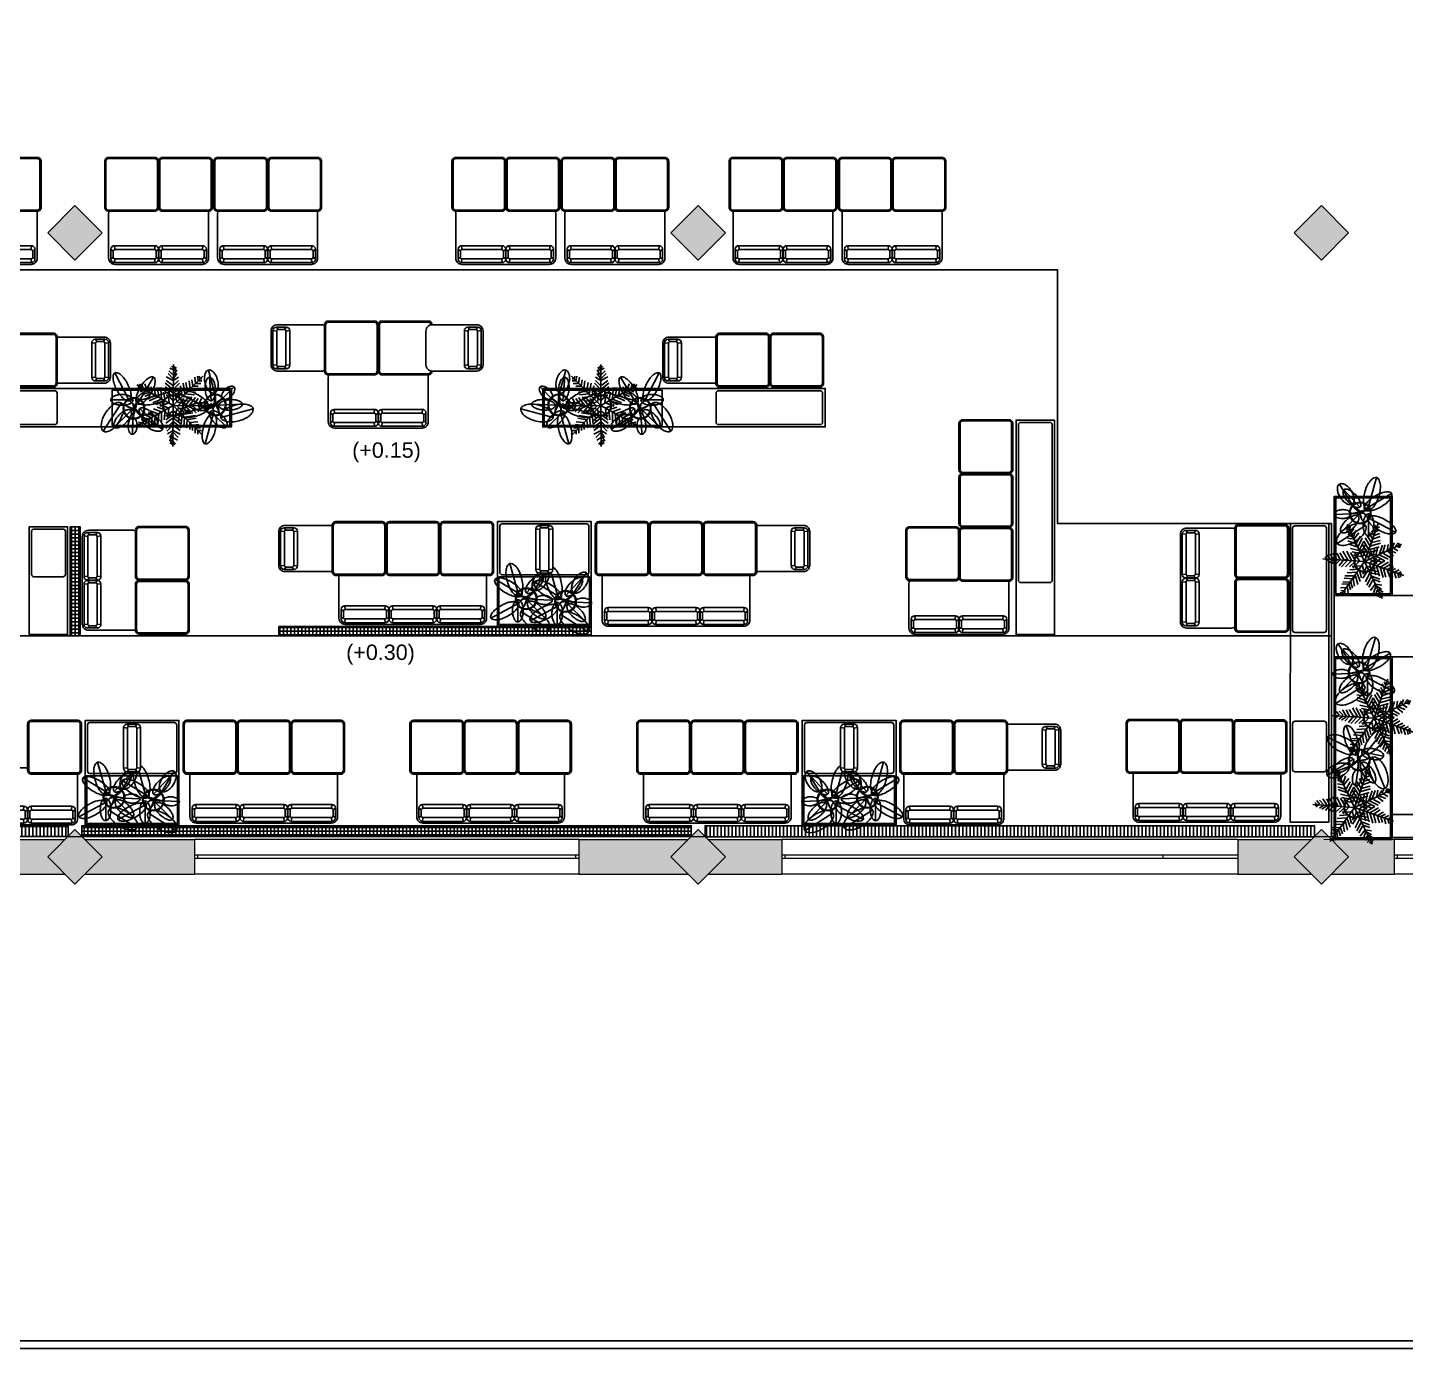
# Model space of a CAD drawing. Header units: millimetres. Extents: x 3 to 61.4, y 5.2 to 39.6.
# Drawn here: x 24 to 41.92, y 5.21 to 22.38 of the extents above; entities that cross this region are included whole.
import ezdxf

# ---------------------------------------------------------------- set-up
doc = ezdxf.new("R2010")
doc.units = ezdxf.units.MM
doc.set_wipeout_variables(frame=1)
doc.layers.add('_TRF-MURATURA ESISTENTE', color=250, linetype='Continuous', lineweight=18, true_color=0x333333)
doc.layers.add('_TRF-tratteggio muri', color=250, linetype='Continuous')
doc.layers.add('TRF_ARREDO', color=252, linetype='Continuous')
doc.layers.add('_TRF-tratteggio pilastri', color=7, linetype='Continuous', true_color=0x000000)
doc.styles.get("Standard").update_dxf_attribs({"font": 'arial.ttf'})
pattern_1 = [(90, (40.73738, 11.932497), (-0.047625, 0), [])]

# ---------------------------------------------------------------- blocks, each defined once
blk = doc.blocks.new('div.singolo')
blk.add_wipeout([(3402.066, 405.226), (3402.072, 405.257), (3402.089, 405.283), (3402.115, 405.3), (3402.146, 405.306), (3402.586, 405.306), (3402.616, 405.3), (3402.642, 405.283), (3402.66, 405.257), (3402.666, 405.226), (3402.666, 404.643), (3402.66, 404.613), (3402.642, 404.587), (3402.617, 404.569), (3402.586, 404.563), (3402.146, 404.563), (3402.115, 404.569), (3402.089, 404.587), (3402.072, 404.613), (3402.066, 404.643)]).dxf.layer = 'TRF_ARREDO'
at = {"color": 252, "true_color": 0x939598}
for p, q in [((3402.095, 404.76), (3402.125, 404.736)), ((3402.141, 404.806), (3402.145, 404.756)), ((3402.586, 404.756), (3402.591, 404.806)), ((3402.606, 404.736), (3402.636, 404.76)), ((3402.125, 404.656), (3402.095, 404.632)), ((3402.145, 404.636), (3402.141, 404.586)), ((3402.586, 404.636), (3402.591, 404.586)), ((3402.606, 404.656), (3402.636, 404.632))]:
    blk.add_line(p, q, dxfattribs=at)
at = {"layer": 'TRF_ARREDO', "color": 0}
for points in [[(3402.666, 405.226), (3402.666, 404.643, -0.414214), (3402.586, 404.563), (3402.146, 404.563, -0.414214), (3402.066, 404.643), (3402.066, 405.226, -0.414214), (3402.146, 405.306), (3402.586, 405.306, -0.414214)], [(3402.636, 404.76), (3402.636, 404.632, -0.414214), (3402.591, 404.586), (3402.141, 404.586, -0.414214), (3402.095, 404.632), (3402.095, 404.76, -0.414214), (3402.141, 404.806), (3402.591, 404.806, -0.414214)]]:
    blk.add_lwpolyline(points, format="xyb", close=True, dxfattribs=at)
at = {"layer": 'TRF_ARREDO', "color": 252, "true_color": 0x939598}
blk.add_lwpolyline([(3402.606, 404.736), (3402.606, 404.656, -0.414214), (3402.586, 404.636), (3402.145, 404.636, -0.414214), (3402.125, 404.656), (3402.125, 404.736, -0.414214), (3402.145, 404.756), (3402.586, 404.756, -0.414214)], format="xyb", close=True, dxfattribs=at)
blk = doc.blocks.new('div.doppio')
blk.add_wipeout([(3400.035, 403.162), (3400.041, 403.193), (3400.059, 403.219), (3400.085, 403.236), (3400.115, 403.242), (3401.255, 403.242), (3401.286, 403.236), (3401.312, 403.219), (3401.329, 403.193), (3401.335, 403.162), (3401.335, 402.579), (3401.329, 402.549), (3401.312, 402.523), (3401.286, 402.505), (3401.255, 402.499), (3400.115, 402.499), (3400.085, 402.505), (3400.059, 402.523), (3400.041, 402.549), (3400.035, 402.579)]).dxf.layer = 'TRF_ARREDO'
at = {"color": 252, "true_color": 0x939598}
for p, q in [((3400.11, 402.742), (3400.115, 402.692)), ((3400.634, 402.692), (3400.638, 402.742)), ((3400.737, 402.692), (3400.732, 402.742)), ((3401.26, 402.742), (3401.256, 402.692)), ((3400.065, 402.696), (3400.095, 402.672)), ((3400.095, 402.592), (3400.065, 402.568)), ((3400.115, 402.572), (3400.11, 402.522)), ((3400.634, 402.572), (3400.638, 402.522)), ((3400.654, 402.672), (3400.684, 402.696)), ((3400.654, 402.592), (3400.684, 402.568)), ((3400.717, 402.672), (3400.687, 402.696)), ((3400.717, 402.592), (3400.687, 402.568)), ((3400.737, 402.572), (3400.732, 402.522)), ((3401.256, 402.572), (3401.26, 402.522)), ((3401.306, 402.696), (3401.276, 402.672)), ((3401.276, 402.592), (3401.306, 402.568))]:
    blk.add_line(p, q, dxfattribs=at)
blk.add_line((3400.684, 402.632), (3400.687, 402.632))
at = {"layer": 'TRF_ARREDO', "color": 0}
for points in [[(3401.335, 403.162), (3401.335, 402.579, -0.414214), (3401.255, 402.499), (3400.115, 402.499, -0.414214), (3400.035, 402.579), (3400.035, 403.162, -0.414214), (3400.115, 403.242), (3401.255, 403.242, -0.414214)], [(3400.684, 402.696), (3400.684, 402.568, -0.414214), (3400.638, 402.522), (3400.11, 402.522, -0.414214), (3400.065, 402.568), (3400.065, 402.696, -0.414214), (3400.11, 402.742), (3400.638, 402.742, -0.414214)], [(3400.687, 402.696), (3400.687, 402.568, 0.414214), (3400.732, 402.522), (3401.26, 402.522, 0.414214), (3401.306, 402.568), (3401.306, 402.696, 0.414214), (3401.26, 402.742), (3400.732, 402.742, 0.414214)]]:
    blk.add_lwpolyline(points, format="xyb", close=True, dxfattribs=at)
at = {"layer": 'TRF_ARREDO', "color": 252, "true_color": 0x939598}
for points in [[(3400.654, 402.672), (3400.654, 402.592, -0.414214), (3400.634, 402.572), (3400.115, 402.572, -0.414214), (3400.095, 402.592), (3400.095, 402.672, -0.414214), (3400.115, 402.692), (3400.634, 402.692, -0.414214)], [(3400.717, 402.672), (3400.717, 402.592, 0.414214), (3400.737, 402.572), (3401.256, 402.572, 0.414214), (3401.276, 402.592), (3401.276, 402.672, 0.414214), (3401.256, 402.692), (3400.737, 402.692, 0.414214)]]:
    blk.add_lwpolyline(points, format="xyb", close=True, dxfattribs=at)
blk = doc.blocks.new('ESISTENTE_HBTOO_TRF1')
at = {"layer": '_TRF-tratteggio muri'}
h = blk.add_hatch(color=256, dxfattribs=at)
h.dxf.hatch_style = 1
h.paths.add_polyline_path([(2879.979, 413.981), (2879.529, 413.981), (2879.529, 413.311), (2879.754, 413.536), (2879.979, 413.311)])
h.paths.add_polyline_path([(2879.979, 413.054), (2879.754, 412.829), (2879.529, 413.054), (2879.529, 411.231), (2879.979, 411.231)])
h.paths.add_polyline_path([(2879.979, 407.231), (2879.529, 407.231), (2879.529, 405.361), (2879.754, 405.586), (2879.979, 405.361)])
h.paths.add_polyline_path([(2879.979, 405.104), (2879.754, 404.879), (2879.529, 405.104), (2879.529, 403.231), (2879.979, 403.231)])
h.paths.add_polyline_path([(2879.979, 399.231), (2879.529, 399.231), (2879.529, 397.344), (2879.577, 397.296), (2879.754, 397.473), (2879.931, 397.296), (2879.979, 397.344)])
h.paths.add_polyline_path([(2881.579, 397.344), (2879.979, 397.344), (2879.931, 397.296), (2880.107, 397.119), (2879.882, 396.894), (2881.579, 396.894)])
h.paths.add_polyline_path([(2879.4, 397.119), (2879.577, 397.296), (2879.529, 397.344), (2877.029, 397.344), (2877.029, 396.894), (2879.625, 396.894)])
h.paths.add_polyline_path([(2887.507, 397.119), (2887.732, 397.344), (2886.579, 397.344), (2886.579, 397.139), (2886.579, 396.894), (2887.732, 396.894)])
h.paths.add_polyline_path([(2888.61, 397.344), (2887.989, 397.344), (2888.214, 397.119), (2887.989, 396.894), (2888.61, 396.886)])
h.paths.add_polyline_path([(2895.614, 397.119), (2895.839, 397.344), (2894.896, 397.344), (2894.896, 397.139), (2894.896, 396.894), (2894.896, 396.894), (2895.839, 396.894)])
h.paths.add_polyline_path([(2897.521, 397.344), (2896.097, 397.344), (2896.321, 397.119), (2896.096, 396.894), (2897.521, 396.894)])
h.paths.add_polyline_path([(2903.721, 397.119), (2903.946, 397.344), (2902.521, 397.344), (2902.521, 396.894), (2902.521, 396.894), (2903.946, 396.894)])
h.paths.add_polyline_path([(2905.161, 397.344), (2905.161, 397.344), (2904.204, 397.344), (2904.429, 397.119), (2904.204, 396.894), (2905.161, 396.894)])
h.paths.add_polyline_path([(2912.054, 397.344), (2911.096, 397.344), (2911.096, 396.894), (2911.096, 396.894), (2912.054, 396.894), (2911.829, 397.119)])
h.paths.add_polyline_path([(2913.129, 397.344), (2912.307, 397.348), (2912.536, 397.119), (2912.311, 396.894), (2913.129, 396.894)])
h.paths.add_polyline_path([(2918.947, 397.344), (2918.129, 397.344), (2918.129, 396.894), (2918.954, 396.894), (2918.726, 397.119)])
h.paths.add_polyline_path([(2919.957, 397.344), (2919.21, 397.344), (2919.433, 397.125), (2919.206, 396.894), (2919.957, 396.894)])
at = {"layer": '_TRF-tratteggio pilastri'}
for points in [[(2895.614, 405.233), (2895.968, 404.879), (2896.321, 405.233), (2895.968, 405.586)], [(2903.721, 405.233), (2904.075, 404.879), (2904.429, 405.233), (2904.075, 405.586)], [(2911.829, 405.233), (2912.182, 404.879), (2912.536, 405.233), (2912.182, 405.586)], [(2895.614, 397.119), (2895.968, 396.766), (2896.321, 397.119), (2895.968, 397.473)], [(2903.721, 397.119), (2904.075, 396.766), (2904.429, 397.119), (2904.075, 397.473)], [(2911.829, 397.119), (2912.182, 396.766), (2912.536, 397.119), (2912.182, 397.473)]]:
    blk.add_hatch(color=256, dxfattribs=at).paths.add_polyline_path(points, flags=0)
at = {"layer": '_TRF-MURATURA ESISTENTE'}
for p, q in [((2894.896, 397.344), (2895.839, 397.344)), ((2896.097, 397.344), (2897.521, 397.344)), ((2897.521, 397.344), (2897.521, 396.894)), ((2902.521, 397.344), (2897.521, 397.344)), ((2902.521, 397.344), (2903.946, 397.344)), ((2902.521, 397.344), (2902.521, 396.894)), ((2904.204, 397.344), (2905.161, 397.344)), ((2905.161, 397.344), (2905.161, 397.344)), ((2905.161, 397.344), (2905.161, 396.894)), ((2911.096, 397.344), (2905.161, 397.344)), ((2911.096, 397.344), (2912.054, 397.344)), ((2911.096, 397.344), (2911.096, 396.894)), ((2912.214, 397.348), (2913.129, 397.344)), ((2913.129, 397.344), (2913.129, 396.894)), ((2918.129, 397.344), (2913.129, 397.344)), ((2902.521, 397.139), (2897.521, 397.139)), ((2902.521, 397.099), (2897.521, 397.099)), ((2897.561, 397.139), (2897.561, 397.099)), ((2902.481, 397.139), (2902.481, 397.099)), ((2911.096, 397.139), (2905.161, 397.139)), ((2911.096, 397.099), (2905.161, 397.099)), ((2905.201, 397.139), (2905.201, 397.099)), ((2910.121, 397.139), (2910.121, 397.099)), ((2918.129, 397.139), (2913.129, 397.139)), ((2918.129, 397.099), (2913.129, 397.099)), ((2913.169, 397.139), (2913.169, 397.099)), ((2894.896, 396.894), (2895.839, 396.894)), ((2896.096, 396.894), (2897.521, 396.894)), ((2902.521, 396.894), (2897.521, 396.894)), ((2902.521, 396.894), (2903.946, 396.894)), ((2902.521, 396.894), (2902.521, 396.894)), ((2904.204, 396.894), (2905.161, 396.894)), ((2911.096, 396.894), (2905.161, 396.894)), ((2911.096, 396.894), (2912.054, 396.894)), ((2911.096, 396.894), (2911.096, 396.894)), ((2912.311, 396.894), (2913.129, 396.894)), ((2918.129, 396.894), (2913.129, 396.894))]:
    blk.add_line(p, q, dxfattribs=at)
for points in [[(2895.614, 405.233), (2895.968, 405.586), (2896.321, 405.233), (2895.968, 404.879)], [(2903.721, 405.233), (2904.075, 405.586), (2904.429, 405.233), (2904.075, 404.879)], [(2911.829, 405.233), (2912.182, 405.586), (2912.536, 405.233), (2912.182, 404.879)], [(2895.614, 397.119), (2895.968, 397.473), (2896.321, 397.119), (2895.968, 396.766)], [(2903.721, 397.119), (2904.075, 397.473), (2904.429, 397.119), (2904.075, 396.766)], [(2911.829, 397.119), (2912.182, 397.473), (2912.536, 397.119), (2912.182, 396.766)]]:
    blk.add_lwpolyline(points, close=True, dxfattribs=at)
blk = doc.blocks.new('pianta1')
at = {"color": 252, "true_color": 0x939598}
for p, q in [((3395.087, 399.397), (3395.002, 399.698)), ((3395.306, 399.586), (3395.157, 399.425)), ((3395.232, 399.451), (3395.348, 399.638)), ((3395.113, 399.403), (3394.864, 399.551)), ((3394.826, 399.191), (3395.087, 399.328)), ((3395.074, 399.337), (3395.092, 399.336)), ((3395.077, 399.362), (3395.077, 399.157)), ((3395.093, 399.392), (3395.081, 399.396)), ((3395.084, 399.323), (3395.089, 399.334)), ((3395.096, 399.402), (3395.092, 399.394)), ((3395.092, 399.336), (3395.12, 399.364)), ((3395.135, 399.391), (3395.108, 399.396)), ((3395.12, 399.364), (3395.159, 399.37)), ((3395.154, 399.384), (3395.135, 399.391)), ((3395.159, 399.37), (3395.138, 399.308)), ((3395.142, 399.314), (3395.165, 399.37)), ((3395.153, 399.371), (3395.21, 399.417)), ((3395.165, 399.37), (3395.162, 399.375)), ((3395.169, 399.356), (3395.162, 399.363)), ((3395.172, 399.358), (3395.168, 399.37)), ((3395.176, 399.345), (3395.169, 399.356)), ((3395.178, 399.347), (3395.172, 399.358)), ((3395.176, 399.345), (3395.332, 399.191)), ((3395.21, 399.417), (3395.226, 399.441)), ((3395.242, 399.447), (3395.222, 399.454)), ((3395.222, 399.454), (3395.226, 399.444)), ((3395.226, 399.441), (3395.242, 399.447)), ((3395.241, 399.362), (3395.396, 399.357)), ((3395.114, 399.263), (3395.117, 399.279)), ((3395.138, 399.308), (3395.117, 399.28)), ((3395.117, 399.28), (3395.135, 399.275))]:
    blk.add_line(p, q, dxfattribs=at)
for points in [[(3394.967, 399.592, 0.044807), (3394.979, 399.529, 0.044807), (3395.002, 399.469, 0.058306), (3395.028, 399.428, 0.100385), (3395.065, 399.398, 0.222738), (3395.087, 399.397, 0.191939), (3395.106, 399.412, 0.100385), (3395.121, 399.454, 0.058306), (3395.122, 399.503, 0.044807), (3395.11, 399.566, 0.044807), (3395.088, 399.626, 0.058306), (3395.061, 399.667, 0.100385), (3395.026, 399.696, 0.191939), (3395.002, 399.698, 0.191939), (3394.983, 399.683, 0.100385), (3394.968, 399.641, 0.058306)], [(3395.229, 399.568, 0.044807), (3395.196, 399.538, 0.044807), (3395.169, 399.503, 0.058306), (3395.154, 399.472, 0.100385), (3395.149, 399.439, 0.222738), (3395.157, 399.425, 0.191939), (3395.173, 399.419, 0.100385), (3395.203, 399.426, 0.058306), (3395.233, 399.443, 0.044807), (3395.266, 399.473, 0.044807), (3395.294, 399.508, 0.058306), (3395.309, 399.539, 0.100385), (3395.313, 399.57, 0.191939), (3395.306, 399.586, 0.191939), (3395.29, 399.592, 0.100385), (3395.259, 399.585, 0.058306)], [(3395.338, 399.512, 0.054971), (3395.358, 399.552, 0.068784), (3395.366, 399.587, 0.105694), (3395.362, 399.622, 0.191537), (3395.348, 399.637, 0.165286), (3395.327, 399.643, 0.105694), (3395.295, 399.633, 0.068784), (3395.266, 399.612, 0.054971), (3395.238, 399.577, 0.054971), (3395.218, 399.537, 0.068784), (3395.21, 399.502, 0.105694), (3395.214, 399.469, 0.165286), (3395.227, 399.452, 0.165286), (3395.248, 399.447, 0.105694), (3395.28, 399.456, 0.068784), (3395.309, 399.477, 0.054971)], [(3394.911, 399.462, 0.040516), (3394.959, 399.428, 0.040516), (3395.012, 399.402, 0.053496), (3395.056, 399.39, 0.096617), (3395.099, 399.391, 0.238747), (3395.113, 399.403, 0.205254), (3395.116, 399.423, 0.096617), (3395.097, 399.459, 0.053496), (3395.066, 399.492, 0.040516), (3395.018, 399.526, 0.040516), (3394.964, 399.552, 0.053496), (3394.921, 399.564, 0.096617), (3394.88, 399.563, 0.205254), (3394.864, 399.551, 0.205254), (3394.861, 399.531, 0.096617), (3394.879, 399.495, 0.053496)], [(3394.927, 399.185, 0.040516), (3394.981, 399.209, 0.040516), (3395.032, 399.241, 0.053496), (3395.064, 399.272, 0.096617), (3395.086, 399.309, 0.238747), (3395.083, 399.327, 0.205254), (3395.068, 399.34, 0.096617), (3395.027, 399.343, 0.053496), (3394.982, 399.334, 0.040516), (3394.928, 399.31, 0.040516), (3394.877, 399.278, 0.053496), (3394.845, 399.247, 0.096617), (3394.824, 399.211, 0.205254), (3394.826, 399.191, 0.205254), (3394.841, 399.179, 0.096617), (3394.882, 399.175, 0.053496)], [(3395.027, 399.259, 0.04933), (3395.031, 399.217, 0.063131), (3395.041, 399.186, 0.103315), (3395.06, 399.16, 0.207808), (3395.076, 399.155, 0.179297), (3395.093, 399.161, 0.103315), (3395.111, 399.185, 0.063131), (3395.122, 399.216, 0.04933), (3395.126, 399.258, 0.04933), (3395.123, 399.3, 0.063131), (3395.112, 399.331, 0.103315), (3395.094, 399.355, 0.179297), (3395.077, 399.362, 0.179297), (3395.061, 399.356, 0.103315), (3395.042, 399.332, 0.063131), (3395.031, 399.301, 0.04933)], [(3395.314, 399.268, 0.044807), (3395.285, 399.301, 0.044807), (3395.25, 399.329, 0.058306), (3395.219, 399.344, 0.100385), (3395.186, 399.349, 0.222738), (3395.172, 399.341, 0.191939), (3395.166, 399.326, 0.100385), (3395.172, 399.295, 0.058306), (3395.189, 399.265, 0.044807), (3395.219, 399.231, 0.044807), (3395.254, 399.204, 0.058306), (3395.285, 399.189, 0.100385), (3395.316, 399.184, 0.191939), (3395.332, 399.191, 0.191939), (3395.338, 399.207, 0.100385), (3395.331, 399.238, 0.058306)], [(3395.317, 399.317, 0.054971), (3395.348, 399.32, 0.068784), (3395.372, 399.328, 0.105694), (3395.391, 399.343, 0.191537), (3395.396, 399.357, 0.165286), (3395.391, 399.371, 0.105694), (3395.374, 399.387, 0.068784), (3395.351, 399.396, 0.054971), (3395.32, 399.401, 0.054971), (3395.288, 399.398, 0.068784), (3395.264, 399.39, 0.105694), (3395.246, 399.376, 0.165286), (3395.241, 399.362, 0.165286), (3395.245, 399.347, 0.105694), (3395.263, 399.331, 0.068784), (3395.286, 399.322, 0.054971)], [(3395.198, 399.107, 0.04933), (3395.254, 399.08, 0.063131), (3395.302, 399.068, 0.103315), (3395.35, 399.073, 0.207808), (3395.369, 399.089, 0.179297), (3395.374, 399.115, 0.103315), (3395.358, 399.158, 0.063131), (3395.327, 399.196, 0.04933), (3395.277, 399.234, 0.04933), (3395.22, 399.262, 0.063131), (3395.172, 399.274, 0.103315), (3395.127, 399.269, 0.179297), (3395.105, 399.253, 0.179297), (3395.1, 399.227, 0.103315), (3395.116, 399.184, 0.063131), (3395.148, 399.146, 0.04933)]]:
    blk.add_lwpolyline(points, format="xyb", close=True, dxfattribs=at)
for points in [[(3395.153, 399.371), (3395.137, 399.382), (3395.116, 399.387), (3395.099, 399.391)], [(3395.103, 399.351), (3395.117, 399.367), (3395.143, 399.378)], [(3395.209, 399.427), (3395.198, 399.416), (3395.152, 399.383)], [(3395.241, 399.365), (3395.199, 399.372), (3395.165, 399.381)], [(3395.241, 399.361), (3395.21, 399.365), (3395.181, 399.368), (3395.165, 399.37)]]:
    blk.add_lwpolyline(points, dxfattribs=at)
at = {"layer": 'TRF_ARREDO', "color": 252, "true_color": 0x939598}
blk.add_line((3395.105, 399.253), (3395.367, 399.086), dxfattribs=at)
for radius in [0.0997, 0.0946]:
    blk.add_circle((3395.154, 399.37), radius, dxfattribs=at)
blk = doc.blocks.new('pianta')
at = {"color": 252, "true_color": 0x939598}
for points in [[(3399.9865, 401.7011), (3399.8635, 401.9597)], [(3399.8742, 401.9373), (3399.8801, 401.9538)], [(3399.8884, 401.9509), (3399.8796, 401.926)], [(3399.9865, 401.7011), (3400.0838, 401.9749)], [(3400.069, 401.9334), (3400.0583, 401.9559)], [(3400.0915, 401.9441), (3400.069, 401.9334)], [(3399.8766, 401.9177), (3399.8547, 401.9349)], [(3399.8571, 401.9153), (3399.8873, 401.8952)], [(3399.8576, 401.9432), (3399.8742, 401.9373)], [(3399.8672, 401.865), (3399.9116, 401.8586)], [(3399.9063, 401.8698), (3399.8678, 401.8928)], [(3399.8873, 401.8952), (3399.8902, 401.9035)], [(3399.8902, 401.9035), (3399.9103, 401.9338)], [(3399.924, 401.9196), (3399.9063, 401.8698)], [(3399.9116, 401.8586), (3399.9459, 401.9024)], [(3399.9566, 401.8799), (3399.9306, 401.8331)], [(3399.9384, 401.8023), (3399.9702, 401.8657)], [(3399.9898, 401.8681), (3400.0248, 401.809)], [(3400.0336, 401.8339), (3400.004, 401.8818)], [(3400.0211, 401.9037), (3400.0425, 401.8587)], [(3400.0952, 401.8493), (3400.0336, 401.8339)], [(3400.0513, 401.8836), (3400.0353, 401.9174)], [(3400.0425, 401.8587), (3400.0958, 401.8772)], [(3400.0442, 401.9422), (3400.0602, 401.9085)], [(3400.0934, 401.8967), (3400.0513, 401.8836)], [(3400.0602, 401.9085), (3400.0939, 401.9245)], [(3400.0602, 401.9085), (3400.0602, 401.9085)], [(3399.7649, 401.7612), (3399.7946, 401.7133)], [(3399.8141, 401.7157), (3399.7927, 401.7607)], [(3399.8123, 401.7631), (3399.842, 401.7152)], [(3399.8698, 401.7146), (3399.8348, 401.7738)], [(3399.8626, 401.7732), (3399.8947, 401.7058)], [(3399.9194, 401.8278), (3399.8696, 401.8455)], [(3399.872, 401.8259), (3399.9384, 401.8023)], [(3399.9225, 401.7052), (3399.8875, 401.7644)], [(3399.949, 401.7799), (3399.888, 401.7922)], [(3399.8987, 401.7697), (3399.9597, 401.7574)], [(3399.9153, 401.7638), (3399.9503, 401.7046)], [(3399.9384, 401.8023), (3399.9194, 401.8278)], [(3399.9384, 401.8023), (3399.9384, 401.8023)], [(3399.9809, 401.8433), (3399.949, 401.7799)], [(3399.9597, 401.7574), (3399.9916, 401.8208)], [(3399.9983, 401.7343), (3399.9603, 401.7852)], [(3399.9994, 401.79), (3399.9704, 401.7349)], [(3399.9721, 401.8184), (3400.0071, 401.7592)], [(3400.016, 401.7841), (3399.9809, 401.8433)], [(3399.9865, 401.7011), (3400.2451, 401.8241)], [(3400.0071, 401.7592), (3400.0799, 401.78)], [(3400.0119, 401.7201), (3400.0325, 401.7782)], [(3400.0888, 401.8049), (3400.016, 401.7841)], [(3400.0248, 401.809), (3400.0336, 401.8339)], [(3400.0248, 401.809), (3400.0976, 401.8298)], [(3400.0248, 401.809), (3400.0248, 401.809)], [(3400.055, 401.7889), (3400.0427, 401.7279)], [(3400.0652, 401.7386), (3400.0775, 401.7996)], [(3400.1112, 401.8156), (3400.0877, 401.7493)], [(3400.0877, 401.7493), (3400.1131, 401.7682)], [(3400.1131, 401.7682), (3400.1308, 401.818)], [(3400.1653, 401.731), (3400.1184, 401.757)], [(3400.1503, 401.8204), (3400.1439, 401.776)], [(3400.1439, 401.776), (3400.1877, 401.7417)], [(3400.1551, 401.7813), (3400.1782, 401.8199)], [(3400.2049, 401.7636), (3400.1551, 401.7813)], [(3400.1923, 401.8335), (3400.1806, 401.8003)], [(3400.1806, 401.8003), (3400.2191, 401.7773)], [(3400.1806, 401.8003), (3400.1888, 401.7974)], [(3400.203, 401.811), (3400.2202, 401.8329)], [(3400.2362, 401.7992), (3400.203, 401.811)], [(3400.2285, 401.83), (3400.2226, 401.8134)], [(3400.2226, 401.8134), (3400.2392, 401.8075)], [(3399.9865, 401.7011), (3399.6945, 401.7209)], [(3399.7223, 401.7203), (3399.7087, 401.7345)], [(3399.7111, 401.715), (3399.7223, 401.7203)], [(3399.7419, 401.7227), (3399.7164, 401.7037)], [(3399.7229, 401.7481), (3399.7419, 401.7227)], [(3399.7413, 401.6949), (3399.7668, 401.7139)], [(3399.7697, 401.7222), (3399.7424, 401.7505)], [(3399.7946, 401.7133), (3399.7579, 401.689)], [(3399.7668, 401.7139), (3399.7668, 401.7139)], [(3399.7828, 401.6801), (3399.8141, 401.7157)], [(3399.8243, 401.6654), (3399.8698, 401.7146), (3399.8698, 401.7146), (3399.842, 401.7152), (3399.8077, 401.6713)], [(3399.9865, 401.7011), (3399.8174, 401.4623)], [(3399.8947, 401.7058), (3399.8521, 401.6648)], [(3399.8799, 401.6643), (3399.9225, 401.7052)], [(3399.8995, 401.6667), (3399.9664, 401.6709)], [(3399.9503, 401.7046), (3399.9048, 401.6554)], [(3399.9704, 401.7349), (3399.9094, 401.7472)], [(3399.9503, 401.7046), (3399.9503, 401.7046)], [(3399.9664, 401.6709), (3399.9664, 401.6709)], [(3399.9693, 401.6792), (3399.9848, 401.6176)], [(3399.9704, 401.7349), (3399.9704, 401.7349)], [(3399.9736, 401.6123), (3400.0025, 401.6674)], [(3399.9865, 401.7011), (3400.2602, 401.6038)], [(3399.9865, 401.7011), (3400.1094, 401.4425)], [(3399.9942, 401.6704), (3400.0635, 401.6551)], [(3400.0598, 401.7498), (3399.9983, 401.7343)], [(3399.9983, 401.7343), (3399.9983, 401.7343)], [(3400.0196, 401.6894), (3400.0705, 401.7273)], [(3400.0351, 401.6278), (3400.0196, 401.6894), (3400.0196, 401.6894)], [(3400.0202, 401.7172), (3400.0202, 401.7172)], [(3400.0753, 401.6882), (3400.0202, 401.7172)], [(3400.0427, 401.7279), (3400.1061, 401.696)], [(3400.0954, 401.7185), (3400.0445, 401.6805)], [(3400.0445, 401.6805), (3400.0654, 401.6077)], [(3400.1286, 401.7067), (3400.0652, 401.7386)], [(3400.0694, 401.6717), (3400.1286, 401.7067)], [(3400.0902, 401.5988), (3400.0694, 401.6717)], [(3400.0877, 401.7493), (3400.1511, 401.7174)], [(3400.0877, 401.7493), (3400.0877, 401.7493)], [(3400.1535, 401.6978), (3400.0943, 401.6628), (3400.0943, 401.6628), (3400.1192, 401.654), (3400.1671, 401.6836)], [(3400.0943, 401.6628), (3400.1151, 401.59)], [(3400.189, 401.6665), (3400.1441, 401.6451)], [(3399.889, 401.5583), (3399.8333, 401.5594)], [(3399.8421, 401.5843), (3399.9061, 401.5802)], [(3399.9232, 401.6022), (3399.848, 401.6009)], [(3399.8652, 401.6228), (3399.9321, 401.627)], [(3399.9492, 401.649), (3399.8823, 401.6447)], [(3399.9387, 401.5406), (3399.9232, 401.6022), (3399.9232, 401.6022), (3399.9061, 401.5802), (3399.9162, 401.5299)], [(3399.9321, 401.627), (3399.9559, 401.5625)], [(3399.9647, 401.5874), (3399.9492, 401.649)], [(3400.0132, 401.6449), (3399.973, 401.5845)], [(3399.992, 401.559), (3400.0239, 401.6224)], [(3400.0346, 401.6), (3400.0027, 401.5365)], [(3400.0742, 401.6326), (3400.0132, 401.6449)], [(3400.0163, 401.5224), (3400.0423, 401.5692)], [(3400.0239, 401.6224), (3400.0849, 401.6101)], [(3400.0346, 401.6), (3400.0453, 401.5775)], [(3400.0346, 401.6), (3400.0346, 401.6)], [(3400.0926, 401.5793), (3400.0346, 401.6)], [(3400.0453, 401.5775), (3400.095, 401.5598)], [(3400.1347, 401.5924), (3400.1192, 401.654)], [(3400.1441, 401.6451), (3400.1625, 401.5918)], [(3400.1689, 401.6363), (3400.2027, 401.6523)], [(3400.182, 401.5942), (3400.1689, 401.6363)], [(3400.2276, 401.6435), (3400.1938, 401.6274), (3400.1938, 401.6274)], [(3400.1938, 401.6274), (3400.2069, 401.5854)], [(3400.2187, 401.6186), (3400.2412, 401.6293)], [(3400.2265, 401.5878), (3400.2187, 401.6186)], [(3400.2465, 401.618), (3400.2353, 401.6127)], [(3400.2353, 401.6127), (3400.2377, 401.5931)], [(3399.8346, 401.4842), (3399.815, 401.4818)], [(3399.8659, 401.5198), (3399.8186, 401.5179)], [(3399.8209, 401.4984), (3399.8488, 401.4978)], [(3399.8274, 401.5428), (3399.8748, 401.5447)], [(3399.837, 401.4647), (3399.8346, 401.4842)], [(3399.8488, 401.4978), (3399.8482, 401.47)], [(3399.8707, 401.4807), (3399.8659, 401.5198), (3399.8659, 401.5198)], [(3399.8748, 401.5447), (3399.8879, 401.5026)], [(3399.902, 401.5163), (3399.889, 401.5583)], [(3400.0613, 401.5437), (3400.027, 401.4999)], [(3400.049, 401.4827), (3400.0666, 401.5325)], [(3400.1057, 401.5373), (3400.0613, 401.5437)], [(3400.0744, 401.5017), (3400.0626, 401.4685)], [(3400.0666, 401.5325), (3400.1052, 401.5095)], [(3400.0762, 401.4543), (3400.0934, 401.4763)], [(3400.0856, 401.5071), (3400.0827, 401.4988)], [(3400.1159, 401.487), (3400.0856, 401.5071)], [(3400.0987, 401.465), (3400.0928, 401.4484)], [(3400.0963, 401.4846), (3400.1183, 401.4674)], [(3400.1153, 401.4591), (3400.0987, 401.465)]]:
    blk.add_lwpolyline(points, dxfattribs=at)
at = {"layer": 'TRF_ARREDO', "color": 252, "true_color": 0x939598}
for radius in [0.0731, 0.0694]:
    blk.add_circle((3399.9865, 401.7011), radius, dxfattribs=at)
blk = doc.blocks.new('tavolo1')
blk.add_wipeout([(3401.556, 403.329), (3401.552, 403.31), (3401.541, 403.293), (3401.541, 403.293), (3401.541, 403.293), (3401.525, 403.283), (3401.506, 403.279), (3400.906, 403.279), (3400.887, 403.283), (3400.871, 403.293), (3400.871, 403.293), (3400.87, 403.293), (3400.86, 403.31), (3400.856, 403.329), (3400.856, 403.929), (3400.86, 403.948), (3400.87, 403.964), (3400.871, 403.964), (3400.871, 403.329), (3400.873, 403.315), (3400.881, 403.304), (3400.892, 403.296), (3400.906, 403.294), (3401.506, 403.294), (3401.519, 403.296), (3401.531, 403.304), (3401.538, 403.315), (3401.541, 403.329), (3401.541, 403.964), (3401.541, 403.964), (3401.552, 403.948), (3401.556, 403.929)]).dxf.layer = 'TRF_ARREDO'
blk.add_wipeout([(3401.541, 403.964), (3401.525, 403.975), (3401.506, 403.979), (3400.906, 403.979), (3400.887, 403.975), (3400.871, 403.964), (3400.871, 403.929), (3400.873, 403.942), (3400.881, 403.954), (3400.892, 403.961), (3400.906, 403.964), (3401.506, 403.964), (3401.519, 403.961), (3401.531, 403.954), (3401.538, 403.942), (3401.541, 403.929)]).dxf.layer = 'TRF_ARREDO'
blk.add_wipeout([(3401.541, 403.329), (3401.538, 403.315), (3401.531, 403.304), (3401.519, 403.296), (3401.506, 403.294), (3400.906, 403.294), (3400.892, 403.296), (3400.881, 403.304), (3400.873, 403.315), (3400.871, 403.329), (3400.871, 403.929), (3400.873, 403.942), (3400.881, 403.954), (3400.892, 403.961), (3400.906, 403.964), (3401.506, 403.964), (3401.519, 403.961), (3401.531, 403.954), (3401.538, 403.942), (3401.541, 403.929)]).dxf.layer = 'TRF_ARREDO'
at = {"layer": 'TRF_ARREDO', "color": 0}
for points in [[(3400.856, 403.929), (3400.856, 403.329, 0.414214), (3400.906, 403.279), (3401.506, 403.279, 0.414214), (3401.556, 403.329), (3401.556, 403.929, 0.414214), (3401.506, 403.979), (3400.906, 403.979, 0.414214)], [(3400.871, 403.929), (3400.871, 403.329, 0.414214), (3400.906, 403.294), (3401.506, 403.294, 0.414214), (3401.541, 403.329), (3401.541, 403.929, 0.414214), (3401.506, 403.964), (3400.906, 403.964, 0.414214)]]:
    blk.add_lwpolyline(points, format="xyb", close=True, dxfattribs=at)
blk = doc.blocks.new('divano3')
blk.add_wipeout([(3406.13, 400.406), (3406.124, 400.437), (3406.107, 400.463), (3406.081, 400.48), (3406.051, 400.486), (3404.289, 400.486), (3404.258, 400.48), (3404.232, 400.463), (3404.215, 400.437), (3404.209, 400.406), (3404.209, 399.823), (3404.215, 399.792), (3404.232, 399.767), (3404.258, 399.749), (3404.289, 399.743), (3406.05, 399.743), (3406.081, 399.749), (3406.107, 399.767), (3406.124, 399.792), (3406.13, 399.823)]).dxf.layer = 'TRF_ARREDO'
at = {"color": 252, "true_color": 0x939598}
for p, q in [((3404.238, 399.94), (3404.268, 399.916)), ((3404.284, 399.986), (3404.288, 399.936)), ((3404.807, 399.936), (3404.812, 399.986)), ((3404.827, 399.916), (3404.857, 399.94)), ((3404.89, 399.916), (3404.86, 399.94)), ((3404.91, 399.936), (3404.906, 399.986)), ((3405.434, 399.986), (3405.429, 399.936)), ((3405.479, 399.94), (3405.449, 399.916)), ((3405.512, 399.916), (3405.482, 399.94)), ((3405.532, 399.936), (3405.527, 399.986)), ((3406.055, 399.986), (3406.051, 399.936)), ((3406.101, 399.94), (3406.071, 399.916)), ((3404.268, 399.836), (3404.238, 399.812)), ((3404.288, 399.816), (3404.284, 399.766)), ((3404.807, 399.816), (3404.812, 399.766)), ((3404.827, 399.836), (3404.857, 399.812)), ((3404.89, 399.836), (3404.86, 399.812)), ((3404.91, 399.816), (3404.906, 399.766)), ((3405.429, 399.816), (3405.434, 399.766)), ((3405.449, 399.836), (3405.479, 399.812)), ((3405.512, 399.836), (3405.482, 399.812)), ((3405.532, 399.816), (3405.527, 399.766)), ((3406.051, 399.816), (3406.055, 399.766)), ((3406.071, 399.836), (3406.101, 399.812))]:
    blk.add_line(p, q, dxfattribs=at)
for p, q in [((3404.86, 399.876), (3404.857, 399.876)), ((3405.482, 399.876), (3405.479, 399.876))]:
    blk.add_line(p, q)
at = {"layer": 'TRF_ARREDO', "color": 0}
for points in [[(3404.209, 400.406), (3404.209, 399.823, 0.414214), (3404.289, 399.743), (3406.05, 399.743, 0.414214), (3406.13, 399.823), (3406.13, 400.406, 0.414214), (3406.05, 400.486), (3404.289, 400.486, 0.414214)], [(3404.857, 399.94), (3404.857, 399.812, -0.414214), (3404.812, 399.766), (3404.284, 399.766, -0.414214), (3404.238, 399.812), (3404.238, 399.94, -0.414214), (3404.284, 399.986), (3404.812, 399.986, -0.414214)], [(3404.86, 399.94), (3404.86, 399.812, 0.414214), (3404.906, 399.766), (3405.434, 399.766, 0.414214), (3405.479, 399.812), (3405.479, 399.94, 0.414214), (3405.434, 399.986), (3404.906, 399.986, 0.414214)], [(3405.482, 399.94), (3405.482, 399.812, 0.414214), (3405.527, 399.766), (3406.055, 399.766, 0.414214), (3406.101, 399.812), (3406.101, 399.94, 0.414214), (3406.055, 399.986), (3405.527, 399.986, 0.414214)]]:
    blk.add_lwpolyline(points, format="xyb", close=True, dxfattribs=at)
at = {"layer": 'TRF_ARREDO', "color": 252, "true_color": 0x939598}
for points in [[(3404.827, 399.916), (3404.827, 399.836, -0.414214), (3404.807, 399.816), (3404.288, 399.816, -0.414214), (3404.268, 399.836), (3404.268, 399.916, -0.414214), (3404.288, 399.936), (3404.807, 399.936, -0.414214)], [(3404.89, 399.916), (3404.89, 399.836, 0.414214), (3404.91, 399.816), (3405.429, 399.816, 0.414214), (3405.449, 399.836), (3405.449, 399.916, 0.414214), (3405.429, 399.936), (3404.91, 399.936, 0.414214)], [(3405.512, 399.916), (3405.512, 399.836, 0.414214), (3405.532, 399.816), (3406.051, 399.816, 0.414214), (3406.071, 399.836), (3406.071, 399.916, 0.414214), (3406.051, 399.936), (3405.532, 399.936, 0.414214)]]:
    blk.add_lwpolyline(points, format="xyb", close=True, dxfattribs=at)
blk = doc.blocks.new('CUSCINO SINGOLO')
blk.add_wipeout([(3681.719, 392.49), (3681.715, 392.508), (3681.706, 392.523), (3681.691, 392.532), (3681.673, 392.536), (3681.145, 392.536), (3681.128, 392.532), (3681.113, 392.523), (3681.103, 392.508), (3681.1, 392.49), (3681.1, 392.362), (3681.103, 392.344), (3681.113, 392.329), (3681.128, 392.319), (3681.145, 392.316), (3681.673, 392.316), (3681.691, 392.319), (3681.706, 392.329), (3681.715, 392.344), (3681.719, 392.362)]).dxf.layer = 'TRF_ARREDO'
at = {"color": 252, "true_color": 0x939598}
for p, q in [((3681.145, 392.536), (3681.15, 392.486)), ((3681.669, 392.486), (3681.673, 392.536)), ((3681.1, 392.49), (3681.13, 392.466)), ((3681.13, 392.386), (3681.1, 392.362)), ((3681.15, 392.366), (3681.145, 392.316)), ((3681.669, 392.366), (3681.673, 392.316)), ((3681.689, 392.466), (3681.719, 392.49)), ((3681.689, 392.386), (3681.719, 392.362))]:
    blk.add_line(p, q, dxfattribs=at)
blk.add_line((3681.719, 392.426), (3681.721, 392.426))
at = {"layer": 'TRF_ARREDO', "color": 0}
blk.add_lwpolyline([(3681.719, 392.49), (3681.719, 392.362, -0.414214), (3681.673, 392.316), (3681.145, 392.316, -0.414214), (3681.1, 392.362), (3681.1, 392.49, -0.414214), (3681.145, 392.536), (3681.673, 392.536, -0.414214)], format="xyb", close=True, dxfattribs=at)
at = {"layer": 'TRF_ARREDO', "color": 252, "true_color": 0x939598}
blk.add_lwpolyline([(3681.689, 392.466), (3681.689, 392.386, -0.414214), (3681.669, 392.366), (3681.15, 392.366, -0.414214), (3681.13, 392.386), (3681.13, 392.466, -0.414214), (3681.15, 392.486), (3681.669, 392.486, -0.414214)], format="xyb", close=True, dxfattribs=at)

msp = doc.modelspace()

# ---------------------------------------------------------------- hatches: boundary and pattern name
at = {"layer": 'TRF_ARREDO', "true_color": 0x939598}
h = msp.add_hatch(dxfattribs=at)
h.set_pattern_fill('ANSI37', color=252, scale=0.015, angle=45)
h.set_pattern_definition([(90, (24.61637, 15.891377), (-0.047625, 0), []), (180, (24.61637, 15.891377), (-7e-18, -0.047625), [])])
h.paths.add_polyline_path([(24.551, 15.891), (24.551, 14.474), (24.682, 14.474), (24.682, 15.891)])
h = msp.add_hatch(dxfattribs=at)
h.set_pattern_fill('ANSI37', color=252, scale=0.015, angle=45)
h.set_pattern_definition([(90, (-3691.613468, -382.65814), (-0.047625, 0), []), (180, (-3691.613468, -382.65814), (-7e-18, -0.047625), [])])
h.paths.add_polyline_path([(31.33, 14.594), (27.267, 14.594), (27.267, 14.482), (31.33, 14.482)])
h = msp.add_hatch(dxfattribs=at)
h.set_pattern_fill('ANSI31', color=252, scale=0.015, angle=45)
h.set_pattern_definition(pattern_1)
h.paths.add_polyline_path([(18.981, 11.865), (24.526, 11.865), (24.526, 11.996), (18.981, 11.996)])
h = msp.add_hatch(dxfattribs=at)
h.set_pattern_fill('ANSI37', color=252, scale=0.015, angle=45)
h.set_pattern_definition([(90, (40.73738, 11.932497), (-0.047625, 0), []), (180, (40.73738, 11.932497), (-7e-18, -0.047625), [])])
h.paths.add_polyline_path([(24.703, 11.864), (32.632, 11.864), (32.632, 12.004), (24.703, 12.004)])
h = msp.add_hatch(dxfattribs=at)
h.set_pattern_fill('ANSI31', color=252, scale=0.015, angle=45)
h.set_pattern_definition(pattern_1)
h.paths.add_polyline_path([(40.737, 11.861), (32.812, 11.861), (32.812, 12.004), (40.737, 12.004)])

# ---------------------------------------------------------------- linework, layer by layer
at = {"layer": 'TRF_ARREDO'}
msp.add_lwpolyline([(41.748, 14.199), (41.747, 11.826), (40.994, 11.826), (40.996, 16.286), (41.748, 16.286), (41.748, 14.999)], dxfattribs=at)
for points in [[(41.016, 16.266), (41.728, 16.266), (41.728, 15.019), (41.016, 15.019)], [(24.02, 14.489), (24.02, 15.891), (24.52, 15.891), (24.52, 14.489)], [(24.551, 15.891), (24.551, 14.474), (24.682, 14.474), (24.682, 15.891)], [(40.925, 15.933), (40.924, 12.05), (40.424, 12.05), (40.425, 15.933)], [(47.938, 14.999), (47.938, 14.199), (40.996, 14.199), (40.996, 14.999)], [(31.33, 14.594), (27.267, 14.594), (27.267, 14.482), (31.33, 14.482)], [(41.728, 14.179), (41.014, 14.179), (41.014, 11.846), (41.728, 11.846)], [(24.748, 12.015), (25.968, 12.015), (25.968, 13.374), (24.748, 13.374)], [(35.295, 12.015), (34.075, 12.015), (34.075, 13.374), (35.295, 13.374)], [(24.768, 12.035), (25.948, 12.035), (25.948, 12.654), (24.768, 12.654)], [(35.275, 12.035), (34.095, 12.035), (34.095, 12.654), (35.275, 12.654)], [(41.748, 12.149), (46.776, 12.149), (46.776, 11.849), (41.748, 11.849)], [(18.981, 11.865), (24.526, 11.865), (24.526, 11.996), (18.981, 11.996)], [(24.703, 11.864), (32.632, 11.864), (32.632, 12.004), (24.703, 12.004)], [(40.737, 11.861), (32.812, 11.861), (32.812, 12.004), (40.737, 12.004)]]:
    msp.add_lwpolyline(points, close=True, dxfattribs=at)
for points in [[(24.05, 15.272), (24.05, 15.831, -0.414214), (24.08, 15.861), (24.46, 15.861, -0.414214), (24.49, 15.831), (24.49, 15.272, -0.414214), (24.46, 15.242), (24.08, 15.242, -0.414214)], [(24.808, 12.684), (25.908, 12.684, 0.414214), (25.938, 12.714), (25.938, 13.314, 0.414214), (25.908, 13.344), (24.808, 13.344, 0.414214), (24.778, 13.314), (24.778, 12.714, 0.414214)], [(35.235, 12.684), (34.135, 12.684, -0.414214), (34.105, 12.714), (34.105, 13.314, -0.414214), (34.135, 13.344), (35.235, 13.344, -0.414214), (35.265, 13.314), (35.265, 12.714, -0.414214)], [(40.894, 13.332), (40.894, 12.735, -0.414214), (40.864, 12.705), (40.484, 12.705, -0.414214), (40.454, 12.735), (40.454, 13.332, -0.414214), (40.484, 13.362), (40.864, 13.362, -0.414214)]]:
    msp.add_lwpolyline(points, format="xyb", close=True, dxfattribs=at)

# ---------------------------------------------------------------- block references
at = {"layer": 'TRF_ARREDO', "xscale": -1}
for p, rotation in [((429.639, 3420.423), 90), ((-377.296, -3386.758), 270)]:
    msp.add_blockref('div.singolo', p, dxfattribs=dict(at, rotation=rotation))
at = {"layer": 'TRF_ARREDO'}
for name, p, xscale, yscale, zscale, rotation in [('pianta', (-6014.887, -1986.915), -1.859028548659964, 1.859028548659964, 1.859028548659964, 205.0944254985628), ('pianta', (6072.236, -1986.915), 1.859028548659964, 1.859028548659964, 1.859028548659964, 154.9055745014372), ('pianta1', (-2799.968, -3838.792), 1.39858444511348, 1.39858444511348, 1.39858444511348, 47.05202100015634), ('pianta1', (2857.317, -3838.792), -1.39858444511348, 1.39858444511348, 1.39858444511348, 312.9479789998437), ('pianta1', (1505.02, 4564.448), -1.39858444511348, 1.39858444511348, 1.39858444511348, 78.88209834045993)]:
    msp.add_blockref(name, p, dxfattribs=dict(at, xscale=xscale, yscale=yscale, zscale=zscale, rotation=rotation))
for name, p, xscale, yscale, zscale in [('pianta1', (4789.743, -542.482), -1.39858444511348, 1.39858444511348, 1.39858444511348), ('pianta', (-6279.281, -731.336), 1.859028548659964, 1.859028548659964, 1.859028548659964), ('pianta1', (-4717.413, -543.633), 1.39858444511348, 1.39858444511348, 1.39858444511348), ('pianta1', (4789.728, -544.559), -1.39858444511348, 1.39858444511348, 1.39858444511348), ('pianta', (-6279.159, -733.373), 1.859028548659964, 1.859028548659964, 1.859028548659964), ('pianta1', (-4722.775, -546.216), 1.39858444511348, 1.39858444511348, 1.39858444511348), ('pianta1', (4782.818, -546.216), -1.39858444511348, 1.39858444511348, 1.39858444511348), ('pianta', (-6279.413, -734.531), 1.859028548659964, 1.859028548659964, 1.859028548659964)]:
    msp.add_blockref(name, p, dxfattribs=dict(at, xscale=xscale, yscale=yscale, zscale=zscale))
for name, p, rotation in [('div.singolo', (438.736, -3386.758), 90.00000000000001), ('div.doppio', (-363.503, 3415.909), 270)]:
    msp.add_blockref(name, p, dxfattribs=dict(at, rotation=rotation))
msp.add_blockref('div.doppio', (-3364.571, -388.008), dxfattribs=at)

# ---------------------------------------------------------------- texts
at = {"layer": 'TRF_ARREDO', "char_height": 0.2, "attachment_point": 1}
for s, insert in [('(+0.15)', (28.221, 16.988)), ('(+0.30)', (28.143, 14.359))]:
    msp.add_mtext_dynamic_manual_height_columns(s, width=0.91557, gutter_width=1, heights=[0], dxfattribs=dict(at, insert=insert))

# ---------------------------------------------------------------- next in the draw order: linework, layer by layer
at = {"layer": 'TRF_ARREDO'}
for points in [[(40.962, 15.933), (40.962, 11.861), (18.981, 11.865), (18.981, 14.474), (19.626, 14.474), (19.626, 19.231), (25.096, 19.231), (25.097, 19.231), (32.24, 19.231), (32.24, 19.231), (37.396, 19.231), (37.396, 15.933)], [(26.63, 17.669), (25.097, 17.669), (25.097, 17.209), (26.63, 17.209)]]:
    msp.add_lwpolyline(points, close=True, dxfattribs=at)
msp.add_lwpolyline([(40.962, 14.474), (37.396, 14.474), (19.626, 14.474)], dxfattribs=at)

# ---------------------------------------------------------------- next in the draw order: block references
at = {"layer": '_TRF-tratteggio muri'}
msp.add_blockref('ESISTENTE_HBTOO_TRF1', (-2871.353, -385.52), dxfattribs=at)
at = {"layer": 'TRF_ARREDO', "xscale": 1.39858444511348, "yscale": 1.39858444511348, "zscale": 1.39858444511348, "rotation": 269.6540472077802}
msp.add_blockref('pianta1', (-504.49, 4769.127), dxfattribs=at)

# ---------------------------------------------------------------- next in the draw order: block references
at = {"layer": 'TRF_ARREDO'}
for name, p in [('div.doppio', (-3377.211, -383.197)), ('div.doppio', (-3374.982, -383.197)), ('div.doppio', (-3370.466, -383.197)), ('div.doppio', (-3366.86, -383.197)), ('tavolo1', (-3365.434, -388.089)), ('divano3', (-3376.16, -385.122)), ('div.doppio', (-3376.687, -390.484)), ('divano3', (-3372.198, -387.705)), ('divano3', (-3365.831, -387.693))]:
    msp.add_blockref(name, p, dxfattribs=at)
at = {"layer": 'TRF_ARREDO', "xscale": -1}
for name, p, rotation in [('div.singolo', (-377.396, -3384.15), 270), ('tavolo1', (427.664, 3419.263), 90)]:
    msp.add_blockref(name, p, dxfattribs=dict(at, rotation=rotation))
at = {"layer": 'TRF_ARREDO'}
for name, p, rotation in [('div.singolo', (-372.302, 3420.423), 270), ('div.doppio', (-377.789, 3415.881), 270), ('tavolo1', (443.682, -3386.336), 90.00000000000001)]:
    msp.add_blockref(name, p, dxfattribs=dict(at, rotation=rotation))
at = {"layer": 'TRF_ARREDO', "xscale": -1}
for name, p in [('divano3', (3437.603, -385.145)), ('divano3', (3432.241, -387.705)), ('divano3', (3435.191, -387.705)), ('div.doppio', (3436.731, -390.484))]:
    msp.add_blockref(name, p, dxfattribs=at)

# ---------------------------------------------------------------- next in the draw order: linework, layer by layer
at = {"layer": 'TRF_ARREDO'}
for points in [[(26.65, 17.689), (22.975, 17.689), (22.975, 17.189), (26.65, 17.189)], [(30.719, 17.669), (32.252, 17.669), (32.252, 17.209), (30.719, 17.209)]]:
    msp.add_lwpolyline(points, close=True, dxfattribs=at)
for points in [[(24.353, 17.659), (23.027, 17.659, 0.414214), (22.997, 17.629), (22.997, 17.249, 0.414214), (23.027, 17.219), (24.353, 17.219, 0.414214), (24.383, 17.249), (24.383, 17.629, 0.414214)], [(40.894, 14.548), (40.894, 15.873, 0.414214), (40.864, 15.903), (40.484, 15.903, 0.414214), (40.454, 15.873), (40.454, 14.548, 0.414214), (40.484, 14.518), (40.864, 14.518, 0.414214)]]:
    msp.add_lwpolyline(points, format="xyb", close=True, dxfattribs=at)

# ---------------------------------------------------------------- next in the draw order: block references
for name, p in [('tavolo1', (-3377.381, -383.286)), ('tavolo1', (-3375.153, -383.286)), ('tavolo1', (-3370.636, -383.286)), ('tavolo1', (-3367.03, -383.286)), ('div.doppio', (-3372.125, -385.325)), ('tavolo1', (-3372.196, -388.021)), ('tavolo1', (-3368.234, -390.604)), ('tavolo1', (-3361.868, -390.592))]:
    msp.add_blockref(name, p, dxfattribs=at)
for name, p, rotation in [('tavolo1', (-370.327, 3419.263), 270), ('tavolo1', (440.093, -3384.973), 90.00000000000001), ('tavolo1', (-377.878, 3416.052), 270), ('div.singolo', (442.001, -3389.341), 90.00000000000001)]:
    msp.add_blockref(name, p, dxfattribs=dict(at, rotation=rotation))
at = {"layer": 'TRF_ARREDO', "xscale": -1.39858444511348, "yscale": 1.39858444511348, "zscale": 1.39858444511348, "rotation": 90.34595279221979}
msp.add_blockref('pianta1', (561.839, 4769.127), dxfattribs=at)
at = {"layer": 'TRF_ARREDO', "xscale": -1}
for p in [(3433.639, -388.021), (3428.278, -390.604), (3431.228, -390.604)]:
    msp.add_blockref('tavolo1', p, dxfattribs=at)
at = {"layer": 'TRF_ARREDO', "yscale": 1.39858444511348, "zscale": 1.39858444511348}
for p, xscale in [((-4723.287, -546.181), 1.39858444511348), ((4783.331, -546.181), -1.39858444511348)]:
    msp.add_blockref('pianta1', p, dxfattribs=dict(at, xscale=xscale))

# ---------------------------------------------------------------- next in the draw order: block references
at = {"layer": 'TRF_ARREDO', "xscale": -1}
for p in [(3426.559, -383.286), (3431.075, -383.286), (3434.681, -383.286), (3429.516, -388.021), (3427.578, -390.604), (3430.528, -390.604), (3433.478, -390.604), (3436.901, -390.604), (3439.844, -390.592)]:
    msp.add_blockref('tavolo1', p, dxfattribs=at)
at = {"layer": 'TRF_ARREDO'}
for name, p in [('div.doppio', (-3373.564, -383.197)), ('div.doppio', (-3369.047, -383.197)), ('div.doppio', (-3365.441, -383.197)), ('tavolo1', (-3372.296, -385.413)), ('tavolo1', (-3371.496, -388.021)), ('tavolo1', (-3368.072, -388.021)), ('tavolo1', (-3376.857, -390.604)), ('tavolo1', (-3373.434, -390.604)), ('tavolo1', (-3370.484, -390.604)), ('tavolo1', (-3367.534, -390.604))]:
    msp.add_blockref(name, p, dxfattribs=at)
at = {"layer": 'TRF_ARREDO', "xscale": -1}
for name, p, rotation in [('tavolo1', (-369.627, -3383.149), 270), ('tavolo1', (-377.878, -3385.66), 270), ('tavolo1', (440.093, 3416.738), 90), ('CUSCINO SINGOLO', (427.111, 3694.424), 90), ('tavolo1', (443.66, 3414.236), 90)]:
    msp.add_blockref(name, p, dxfattribs=dict(at, rotation=rotation))
at = {"layer": 'TRF_ARREDO'}
for name, p, rotation in [('tavolo1', (443.682, -3385.636), 90.00000000000001), ('CUSCINO SINGOLO', (-367.068, 3694.424), 270)]:
    msp.add_blockref(name, p, dxfattribs=dict(at, rotation=rotation))

# ---------------------------------------------------------------- next in the draw order: linework, layer by layer
for points in [[(30.699, 17.689), (34.375, 17.689), (34.375, 17.189), (30.699, 17.189)], [(37.358, 17.279), (37.358, 14.49), (36.858, 14.49), (36.858, 17.279)], [(30.11, 14.599), (31.33, 14.599), (31.33, 15.958), (30.11, 15.958)], [(30.13, 14.619), (31.31, 14.619), (31.31, 15.238), (30.13, 15.238)]]:
    msp.add_lwpolyline(points, close=True, dxfattribs=at)
for points in [[(32.984, 17.659), (34.31, 17.659, -0.414214), (34.34, 17.629), (34.34, 17.249, -0.414214), (34.31, 17.219), (32.984, 17.219, -0.414214), (32.954, 17.249), (32.954, 17.629, -0.414214)], [(37.328, 15.196), (37.328, 17.217, 0.414214), (37.298, 17.247), (36.918, 17.247, 0.414214), (36.888, 17.217), (36.888, 15.196, 0.414214), (36.918, 15.166), (37.298, 15.166, 0.414214)], [(30.17, 15.268), (31.27, 15.268, 0.414214), (31.3, 15.298), (31.3, 15.898, 0.414214), (31.27, 15.928), (30.17, 15.928, 0.414214), (30.14, 15.898), (30.14, 15.298, 0.414214)]]:
    msp.add_lwpolyline(points, format="xyb", close=True, dxfattribs=at)

# ---------------------------------------------------------------- next in the draw order: block references
for p in [(-3373.734, -383.286), (-3369.218, -383.286), (-3365.612, -383.286), (-3364.81, -390.604)]:
    msp.add_blockref('tavolo1', p, dxfattribs=at)
at = {"layer": 'TRF_ARREDO', "xscale": -1}
msp.add_blockref('tavolo1', (3429.416, -385.413), dxfattribs=at)
at = {"layer": 'TRF_ARREDO', "rotation": 90.00000000000001}
msp.add_blockref('div.singolo', (434.486, -3384.15), dxfattribs=at)
at = {"layer": 'TRF_ARREDO', "xscale": 1.39858444511348, "yscale": 1.39858444511348, "zscale": 1.39858444511348}
msp.add_blockref('pianta1', (-4717.925, -543.598), dxfattribs=at)

# ---------------------------------------------------------------- next in the draw order: block references
at = {"layer": 'TRF_ARREDO', "xscale": -1}
for p in [(3427.977, -383.286), (3432.494, -383.286), (3436.1, -383.286), (3432.939, -388.021)]:
    msp.add_blockref('tavolo1', p, dxfattribs=at)
at = {"layer": 'TRF_ARREDO'}
for name, p, rotation in [('tavolo1', (440.093, -3384.273), 90.00000000000001), ('CUSCINO SINGOLO', (-361.706, 3697.007), 270)]:
    msp.add_blockref(name, p, dxfattribs=dict(at, rotation=rotation))

# ---------------------------------------------------------------- next in the draw order: linework, layer by layer
for points in [[(2.969, 39.555), (61.431, 39.555), (61.431, 5.208), (2.969, 5.208)], [(3.069, 39.455), (61.331, 39.455), (61.331, 5.308), (3.069, 5.308)]]:
    msp.add_lwpolyline(points, close=True)

doc.saveas('drawing.dxf')
